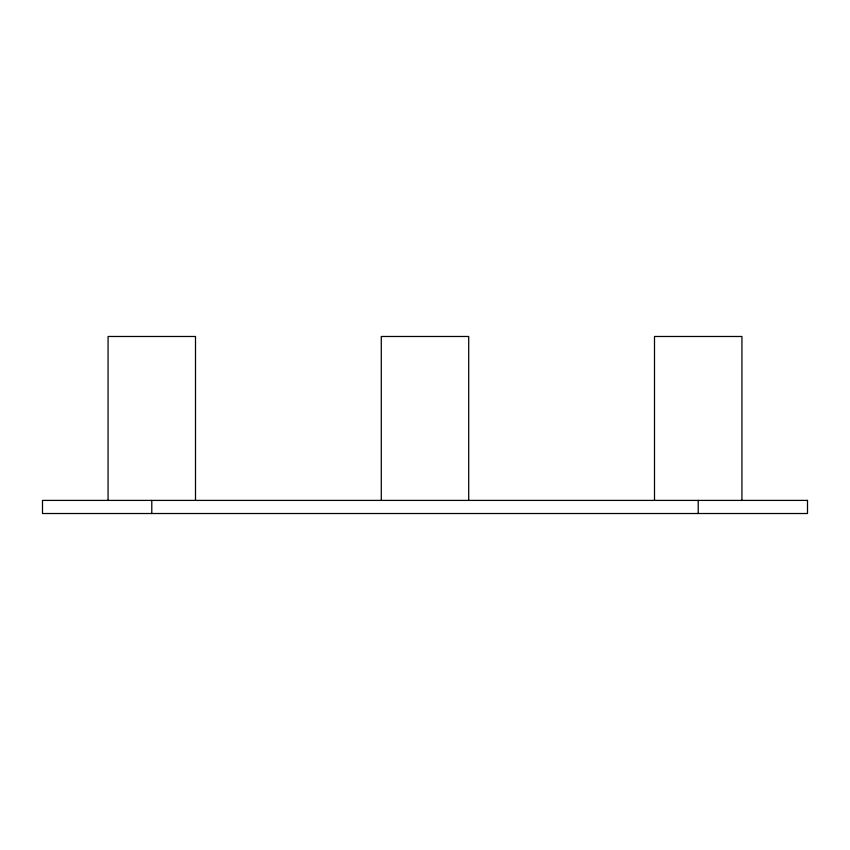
<?xml version="1.0" encoding="UTF-8"?>
<svg xmlns="http://www.w3.org/2000/svg" width="850" height="850" viewBox="0 0 850 850"><rect width="100%" height="100%" fill="white"/><g stroke="black" fill="none" stroke-linecap="round" stroke-linejoin="round"><path stroke-width="1.27" d="M741.933 500.406L741.933 336.483L654.5 336.483L654.5 500.406M698.211 500.406L698.211 513.517M468.711 500.406L468.711 336.483L381.289 336.483L381.289 500.406M195.5 500.406L195.5 336.483L108.067 336.483L108.067 500.406M151.789 500.406L151.789 513.517M807.5 500.406L42.5 500.406L42.5 513.517L807.5 513.517L807.5 500.406"/></g></svg>
